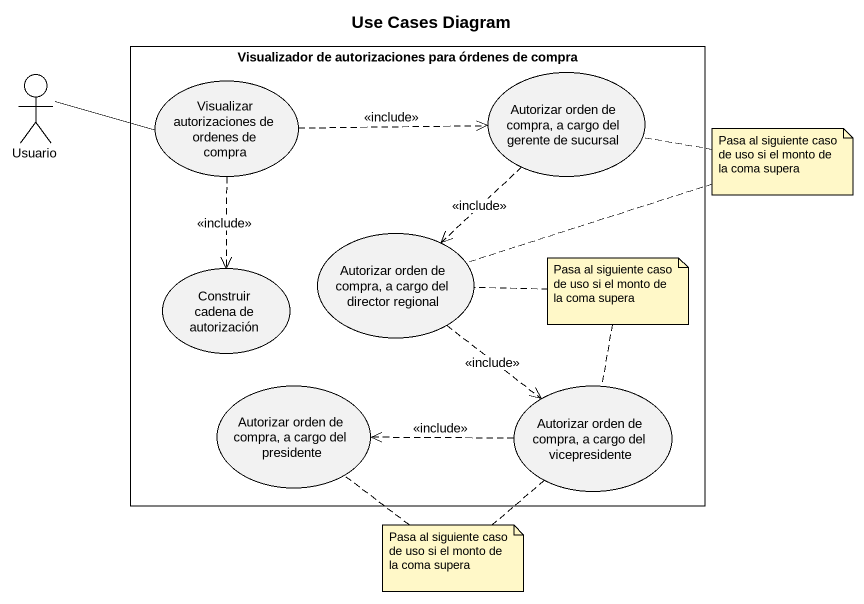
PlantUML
@startuml
title Use Cases Diagram
actor Usuario
rectangle "Visualizador de autorizaciones para órdenes de compra" as Visualizador_de {
  usecase "Visualizar autorizaciones de ordenes de compra" as Visualizar_autorizaciones
  usecase "Autorizar orden de compra, a cargo del gerente de sucursal" as Autorizar_orden_de_compra_a
  usecase "Autorizar orden de compra, a cargo del director regional" as Autorizar_orden_de_compra_a_2
  usecase "Construir cadena de autorización" as Construir_cadena_de
  usecase "Autorizar orden de compra, a cargo del presidente" as Autorizar_orden_de_compra_a_3
  usecase "Autorizar orden de compra, a cargo del vicepresidente" as Autorizar_orden_de_compra_a_4
}
Usuario -right- Visualizar_autorizaciones
Visualizar_autorizaciones .right.> Autorizar_orden_de_compra_a : <<include>>
Visualizar_autorizaciones ..> Construir_cadena_de : <<include>>
Autorizar_orden_de_compra_a ..> Autorizar_orden_de_compra_a_2 : <<include>>
Autorizar_orden_de_compra_a_2 ..> Autorizar_orden_de_compra_a_4 : <<include>>
Autorizar_orden_de_compra_a_4 .left.> Autorizar_orden_de_compra_a_3 : <<include>>
note as N1
  Pasa al siguiente caso de uso si el monto de la coma supera
end note
N1 .. Autorizar_orden_de_compra_a
N1 .. Autorizar_orden_de_compra_a_2
note as N2
  Pasa al siguiente caso de uso si el monto de la coma supera
end note
N2 .. Autorizar_orden_de_compra_a_4
N2 .. Autorizar_orden_de_compra_a_2
note as N3
  Pasa al siguiente caso de uso si el monto de la coma supera
end note
N3 .. Autorizar_orden_de_compra_a_3
N3 .. Autorizar_orden_de_compra_a_4
@enduml
